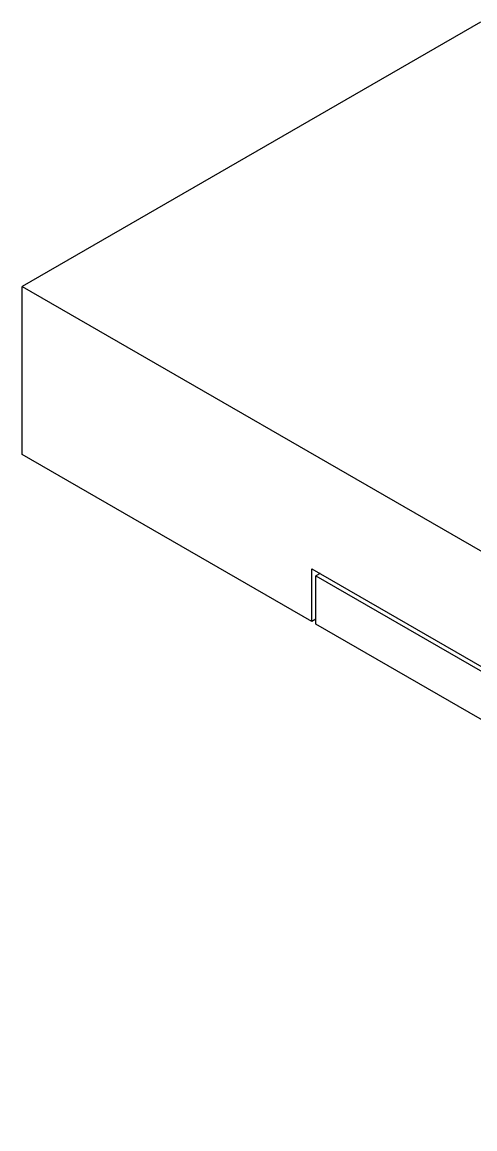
# Model space of a CAD drawing. Header units: millimetres. Extents: x 68 to 2000, y 100 to 2870.
# Drawn here: x 1200.6 to 1239, y 910.8 to 1004.8 of the extents above; entities that cross this region are included whole.
import ezdxf

# ---------------------------------------------------------------- set-up
doc = ezdxf.new("R2010")
doc.units = ezdxf.units.MM
doc.header["$LTSCALE"] = 10
doc.layers.add('_Sichtbarkanten', color=7, linetype='Continuous', lineweight=25)

msp = doc.modelspace()

# ---------------------------------------------------------------- linework, layer by layer
at = {"layer": '_Sichtbarkanten'}
for p, q in [((1239.442, 1004.8), (1200.551, 982.347)), ((1200.551, 968.058), (1200.551, 982.347)), ((1200.551, 982.347), (1554.104, 778.223)), ((1225.123, 953.871), (1200.551, 968.058)), ((1225.123, 958.362), (1240.502, 949.483)), ((1225.123, 953.871), (1225.123, 958.362)), ((1225.83, 957.954), (1225.476, 957.75)), ((1225.476, 957.75), (1358.065, 881.2)), ((1225.476, 953.667), (1225.476, 957.75)), ((1225.476, 954.076), (1225.123, 953.871)), ((1358.065, 877.117), (1225.476, 953.667))]:
    msp.add_line(p, q, dxfattribs=at)

doc.saveas('drawing.dxf')
